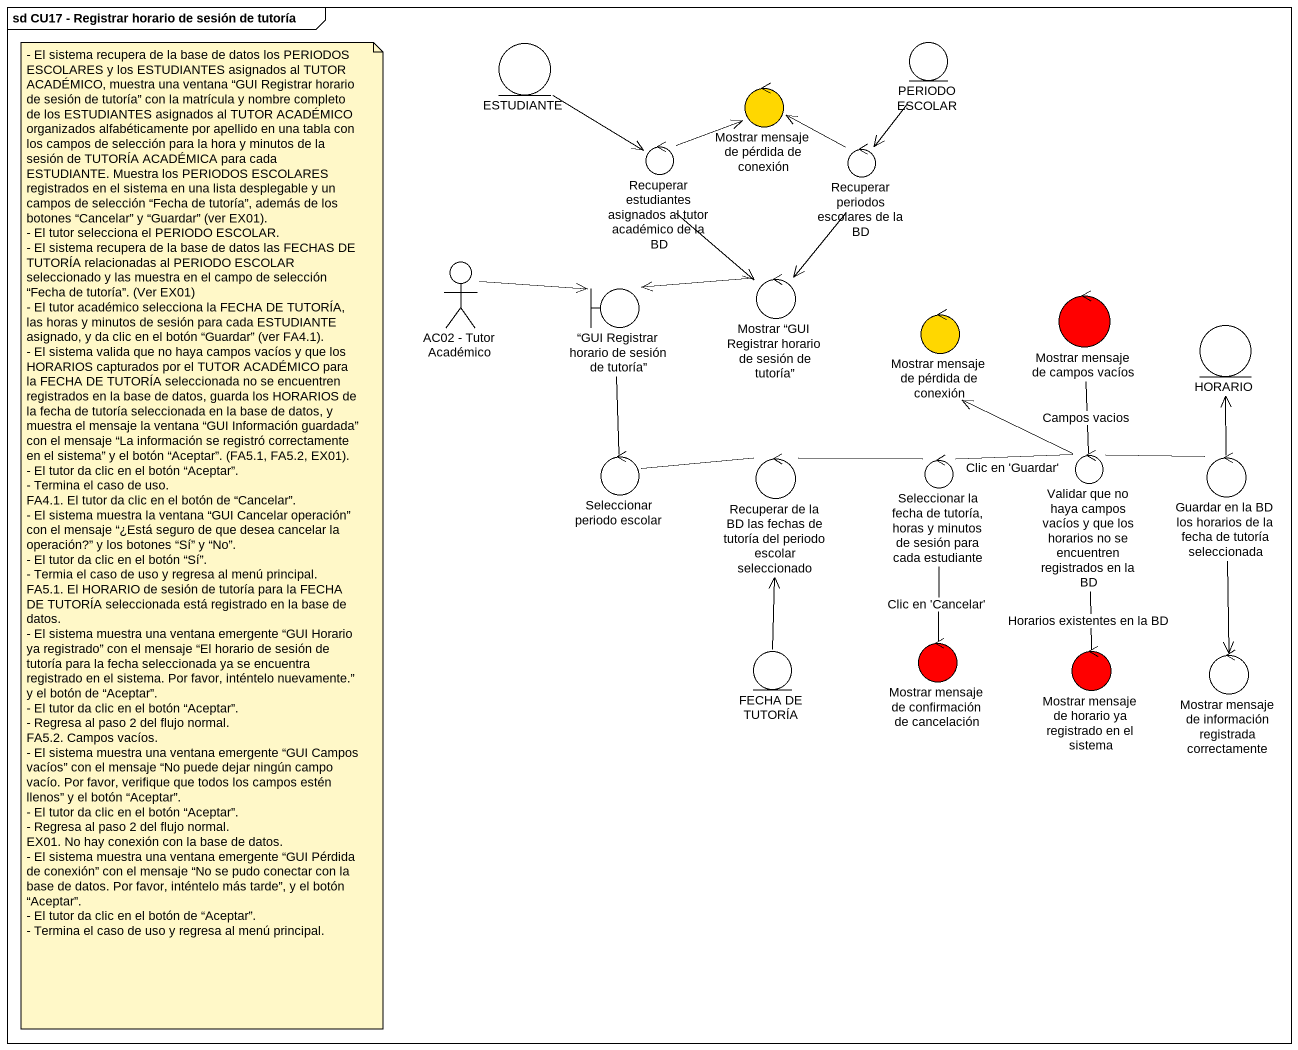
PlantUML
@startuml
mainframe sd CU17 - Registrar horario de sesión de tutoría
entity ESTUDIANTE
entity "PERIODO ESCOLAR" as PERIODO_ESCOLAR
control "Mostrar mensaje de pérdida de conexión" as Mostrar_mensaje_de_pérdida #FFD700
control "Recuperar estudiantes asignados al tutor académico de la BD" as Recuperar_estudiantes
control "Recuperar periodos escolares de la BD" as Recuperar_periodos
actor "AC02 - Tutor Académico" as AC02_Tutor_Académico
control "Mostrar “GUI Registrar horario de sesión de tutoría”" as Mostrar_GUI_Registrar
boundary "“GUI Registrar horario de sesión de tutoría”" as GUI_Registrar_horario_de
control "Mostrar mensaje de pérdida de conexión" as Mostrar_mensaje_de_pérdida_2 #FFD700
control "Mostrar mensaje de campos vacíos" as Mostrar_mensaje_de_campos #FF0000
entity HORARIO
control "Seleccionar periodo escolar" as Seleccionar_periodo_escolar
control "Recuperar de la BD las fechas de tutoría del periodo escolar seleccionado" as Recuperar_de_la_BD_las
control "Seleccionar la fecha de tutoría, horas y minutos de sesión para cada estudiante" as Seleccionar_la_fecha_de
control "Validar que no haya campos vacíos y que los horarios no se encuentren registrados en la BD" as Validar_que_no_haya_campos
control "Guardar en la BD los horarios de la fecha de tutoría seleccionada" as Guardar_en_la_BD_los
control "Mostrar mensaje de confirmación de cancelación" as Mostrar_mensaje_de #FF0000
entity "FECHA DE TUTORÍA" as FECHA_DE_TUTORÍA
control "Mostrar mensaje de horario ya registrado en el sistema" as Mostrar_mensaje_de_horario #FF0000
control "Mostrar mensaje de información registrada correctamente" as Mostrar_mensaje_de_2
ESTUDIANTE --> Recuperar_estudiantes
PERIODO_ESCOLAR --> Recuperar_periodos
Recuperar_estudiantes -up-> Mostrar_mensaje_de_pérdida
Recuperar_estudiantes --> Mostrar_GUI_Registrar
Recuperar_periodos -up-> Mostrar_mensaje_de_pérdida
Recuperar_periodos --> Mostrar_GUI_Registrar
AC02_Tutor_Académico -right-> GUI_Registrar_horario_de
Mostrar_GUI_Registrar -left-> GUI_Registrar_horario_de
GUI_Registrar_horario_de -- Seleccionar_periodo_escolar
Seleccionar_periodo_escolar -right- Recuperar_de_la_BD_las
Recuperar_de_la_BD_las -right- Seleccionar_la_fecha_de
Seleccionar_la_fecha_de -right- Validar_que_no_haya_campos : Clic en 'Guardar'
Seleccionar_la_fecha_de -- Mostrar_mensaje_de : Clic en 'Cancelar'
Validar_que_no_haya_campos -up-> Mostrar_mensaje_de_pérdida_2
Validar_que_no_haya_campos -up- Mostrar_mensaje_de_campos : Campos vacios
Validar_que_no_haya_campos -right- Guardar_en_la_BD_los
Validar_que_no_haya_campos -- Mostrar_mensaje_de_horario : Horarios existentes en la BD
Guardar_en_la_BD_los -up-> HORARIO
Guardar_en_la_BD_los --> Mostrar_mensaje_de_2
FECHA_DE_TUTORÍA -up-> Recuperar_de_la_BD_las
note as N1
  - El sistema recupera de la base de datos los PERIODOS ESCOLARES y los ESTUDIANTES asignados al TUTOR ACADÉMICO, muestra una ventana “GUI Registrar horario de sesión de tutoría” con la matrícula y nombre completo de los ESTUDIANTES asignados al TUTOR ACADÉMICO organizados alfabéticamente por apellido en una tabla con los campos de selección para la hora y minutos de la sesión de TUTORÍA ACADÉMICA para cada ESTUDIANTE. Muestra los PERIODOS ESCOLARES registrados en el sistema en una lista desplegable y un campos de selección “Fecha de tutoría”, además de los botones “Cancelar” y “Guardar” (ver EX01).
  - El tutor selecciona el PERIODO ESCOLAR.
  - El sistema recupera de la base de datos las FECHAS DE TUTORÍA relacionadas al PERIODO ESCOLAR seleccionado y las muestra en el campo de selección “Fecha de tutoría”. (Ver EX01)
  - El tutor académico selecciona la FECHA DE TUTORÍA, las horas y minutos de sesión para cada ESTUDIANTE asignado, y da clic en el botón “Guardar” (ver FA4.1).
  - El sistema valida que no haya campos vacíos y que los HORARIOS capturados por el TUTOR ACADÉMICO para la FECHA DE TUTORÍA seleccionada no se encuentren registrados en la base de datos, guarda los HORARIOS de la fecha de tutoría seleccionada en la base de datos, y muestra el mensaje la ventana “GUI Información guardada” con el mensaje “La información se registró correctamente en el sistema” y el botón “Aceptar”. (FA5.1, FA5.2, EX01).
  - El tutor da clic en el botón “Aceptar”.
  - Termina el caso de uso.
  FA4.1. El tutor da clic en el botón de “Cancelar”.
  - El sistema muestra la ventana “GUI Cancelar operación” con el mensaje “¿Está seguro de que desea cancelar la operación?” y los botones “Sí” y “No”.
  - El tutor da clic en el botón “Sí”.
  - Termia el caso de uso y regresa al menú principal.
  FA5.1. El HORARIO de sesión de tutoría para la FECHA DE TUTORÍA seleccionada está registrado en la base de datos.
  - El sistema muestra una ventana emergente “GUI Horario ya registrado” con el mensaje “El horario de sesión de tutoría para la fecha seleccionada ya se encuentra registrado en el sistema. Por favor, inténtelo nuevamente.” y el botón de “Aceptar”.
  - El tutor da clic en el botón “Aceptar”.
  - Regresa al paso 2 del flujo normal.
  FA5.2. Campos vacíos.
  - El sistema muestra una ventana emergente “GUI Campos vacíos” con el mensaje “No puede dejar ningún campo vacío. Por favor, verifique que todos los campos estén llenos” y el botón “Aceptar”.
  - El tutor da clic en el botón “Aceptar”.
  - Regresa al paso 2 del flujo normal.
  EX01. No hay conexión con la base de datos.
  - El sistema muestra una ventana emergente “GUI Pérdida de conexión” con el mensaje “No se pudo conectar con la base de datos. Por favor, inténtelo más tarde”, y el botón “Aceptar”.
  - El tutor da clic en el botón de “Aceptar”.
  - Termina el caso de uso y regresa al menú principal.
end note
@enduml
